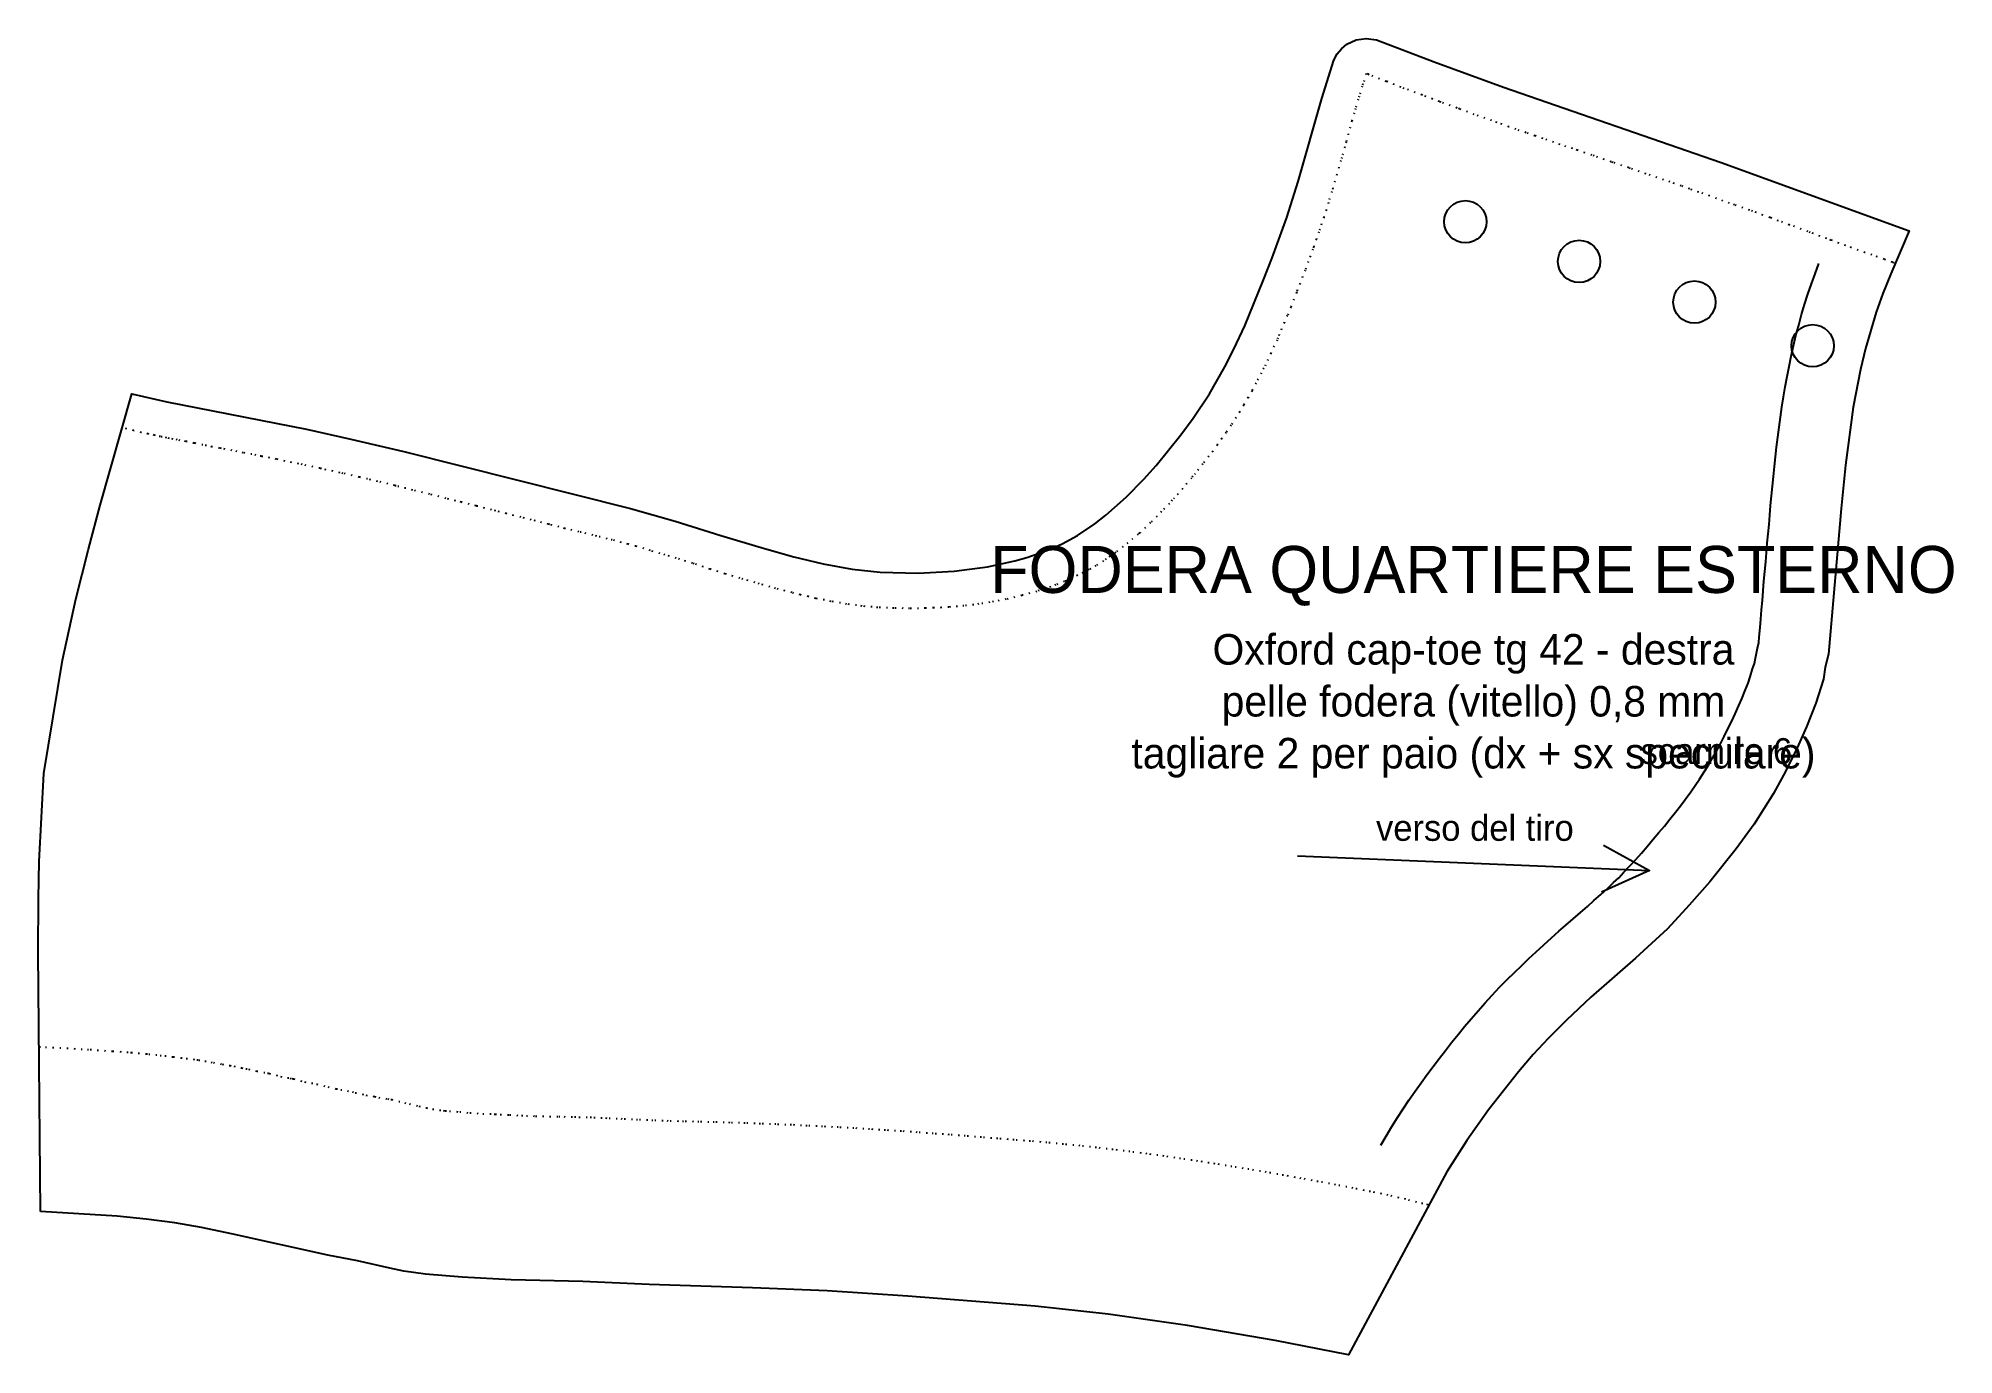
# Model space of a CAD drawing. Header units: millimetres. Extents: x 0 to 163, y 0 to 112.
import ezdxf
from ezdxf.enums import TextEntityAlignment as Align

# ---------------------------------------------------------------- set-up
doc = ezdxf.new("R2010")
doc.units = ezdxf.units.MM
doc.linetypes.add('DASHDOT', pattern=[3.556, 2.54, -0.508, 0, -0.508])
doc.linetypes.add('DOT', pattern=[0.508, 0, -0.508])
for name, color, linetype in [('MONTAGGIO', 5, 'DOT'), ('RIFERIMENTO', 3, 'CONTINUOUS'), ('SCARNITURA', 8, 'DASHDOT'), ('TAGLIO', 7, 'CONTINUOUS'), ('TESTO', 7, 'CONTINUOUS')]:
    doc.layers.add(name, color=color, linetype=linetype)

msp = doc.modelspace()

# ---------------------------------------------------------------- linework, layer by layer
at = {"layer": 'MONTAGGIO'}
for points in [[(113.11, 109.05), (112.83, 108.17), (112.77, 107.99), (112.51, 107.13), (112.43, 106.87), (112.2, 106.08), (112.09, 105.71), (111.89, 105.02), (111.75, 104.5), (111.58, 103.93), (111.4, 103.24), (111.27, 102.81), (111.02, 101.91), (110.95, 101.66), (110.61, 100.5), (110.61, 100.5), (110.61, 100.48), (110.25, 99.29), (110.17, 99.01), (109.88, 98.07), (109.69, 97.45), (109.49, 96.83), (109.16, 95.81), (109.07, 95.59), (108.86, 94.95), (108.63, 94.32), (108.56, 94.1), (108.17, 93.05), (107.9, 92.31), (107.69, 91.77), (107.24, 90.61), (107.19, 90.48), (107.17, 90.42), (106.68, 89.17), (106.39, 88.45), (106.14, 87.87), (105.69, 86.83), (105.58, 86.56), (105.52, 86.4), (104.99, 85.26), (104.53, 84.27), (104.38, 83.97), (104.17, 83.57), (103.73, 82.71), (103.39, 82.06), (103.05, 81.47), (102.67, 80.82), (102.35, 80.27), (102.04, 79.77), (101.6, 79.11), (101.18, 78.5), (100.82, 77.99), (100.42, 77.43), (100.01, 76.89), (99.7, 76.47), (99.19, 75.82), (98.53, 74.99), (98.35, 74.77), (98.22, 74.62), (97.48, 73.73), (96.76, 72.92), (96.59, 72.73), (96.34, 72.46), (95.68, 71.76), (95.29, 71.39), (94.74, 70.83), (93.84, 69.99), (93.78, 69.94), (93.67, 69.84), (92.79, 69.1), (92.39, 68.8), (91.77, 68.31), (90.95, 67.74), (90.73, 67.58), (90.07, 67.18), (89.65, 66.92), (89.52, 66.86), (88.53, 66.34), (88.09, 66.14), (87.4, 65.82), (86.68, 65.53), (86.23, 65.37), (85.26, 65.04), (85.05, 64.97), (83.85, 64.64), (83.84, 64.64), (83.78, 64.62), (82.61, 64.34), (82.45, 64.31), (81.37, 64.1), (81.06, 64.05), (80.11, 63.9), (79.67, 63.84), (78.84, 63.75), (78.29, 63.69), (77.56, 63.64), (76.93, 63.59), (76.27, 63.57), (75.56, 63.54), (74.98, 63.53), (74.21, 63.52), (73.67, 63.53), (72.86, 63.55), (72.34, 63.57), (71.5, 63.6), (71.02, 63.65), (70.17, 63.72), (69.69, 63.79), (68.85, 63.89), (68.33, 63.99), (67.53, 64.12), (66.96, 64.24), (66.22, 64.38), (65.58, 64.53), (64.91, 64.68), (64.19, 64.87), (63.61, 65.01), (62.8, 65.23), (62.32, 65.36), (61.41, 65.62), (61.04, 65.72), (60.01, 66.02), (59.76, 66.1), (58.61, 66.44), (58.48, 66.48), (57.22, 66.87), (57.22, 66.87), (57.22, 66.87), (55.87, 67.33), (55.72, 67.37), (54.62, 67.71), (54.34, 67.8), (53.37, 68.09), (52.95, 68.21), (52.13, 68.45), (51.58, 68.61), (50.9, 68.81), (50.23, 68.98), (49.67, 69.14), (48.88, 69.35), (48.46, 69.46), (47.56, 69.68), (47.24, 69.76), (46.24, 70), (46.04, 70.05), (44.89, 70.32), (44.82, 70.34), (44.35, 70.46), (43.56, 70.67), (43.45, 70.69), (42.34, 70.97), (41.99, 71.06), (41.1, 71.29), (40.5, 71.44), (39.86, 71.6), (38.96, 71.83), (38.61, 71.91), (37.37, 72.23), (37.34, 72.23), (37.29, 72.25), (36.04, 72.56), (35.55, 72.68), (34.71, 72.89), (33.33, 73.25), (33.32, 73.25), (33.32, 73.25), (31.89, 73.6), (30.47, 73.95), (30.42, 73.97), (30.36, 73.98), (28.91, 74.33), (28.05, 74.54), (27.33, 74.7), (25.95, 75.02), (25.7, 75.07), (24.11, 75.42), (23.99, 75.45), (22.48, 75.77), (22.18, 75.84), (21.02, 76.07), (20.26, 76.23), (19.71, 76.34), (18.99, 76.47), (18.53, 76.57), (18.2, 76.64), (17.45, 76.78), (16.91, 76.88), (16.49, 76.96), (15.91, 77.08), (15.59, 77.14), (15.44, 77.17), (14.78, 77.29), (14.32, 77.38), (14.02, 77.44), (13.34, 77.58), (13.32, 77.58), (13.25, 77.6), (12.67, 77.72), (12.55, 77.74), (12.06, 77.83), (11.83, 77.88), (11.48, 77.94), (11.17, 78), (10.94, 78.05), (10.56, 78.13), (10.4, 78.15), (9.97, 78.24), (9.87, 78.27), (9.4, 78.37), (9.33, 78.39), (8.8, 78.5), (8.76, 78.51), (8.14, 78.65), (8.12, 78.66), (7.17, 78.89), (7.15, 78.89), (7.15, 78.89)], [(158.2, 92.89), (158.06, 92.93), (157.92, 92.99), (157.22, 93.24), (156.17, 93.61), (155.58, 93.82), (154.42, 94.24), (153.95, 94.41), (152.68, 94.88), (152.33, 95), (150.93, 95.52), (150.72, 95.6), (149.2, 96.16), (149.13, 96.18), (148.21, 96.52), (147.56, 96.77), (147.48, 96.8), (146.01, 97.33), (145.77, 97.42), (144.47, 97.88), (144.06, 98.03), (142.95, 98.42), (142.35, 98.64), (141.43, 98.96), (140.66, 99.23), (139.93, 99.49), (138.97, 99.83), (138.43, 100.01), (137.29, 100.41), (136.94, 100.52), (135.62, 100.98), (135.46, 101.04), (134.15, 101.49), (133.99, 101.54), (133.97, 101.55), (132.53, 102.04), (132.32, 102.11), (131.07, 102.53), (130.69, 102.66), (129.62, 103.02), (129.07, 103.21), (128.17, 103.52), (127.47, 103.76), (126.72, 104.02), (125.85, 104.32), (125.25, 104.53), (124.25, 104.89), (123.78, 105.05), (122.65, 105.46), (122.31, 105.58), (121.06, 106.04), (120.84, 106.12), (119.48, 106.62), (119.34, 106.67), (117.91, 107.21), (117.84, 107.23), (116.35, 107.79), (116.35, 107.79), (116.07, 107.9), (114.85, 108.37), (114.81, 108.39), (113.36, 108.95), (113.29, 108.98), (113.27, 108.99), (113.11, 109.05)], [(0.08, 26.2), (0.61, 26.18), (4.18, 25.99), (4.42, 25.97), (6.23, 25.84), (6.34, 25.84), (7.85, 25.73), (7.9, 25.73), (7.91, 25.73), (9.2, 25.61), (9.4, 25.59), (10.37, 25.48), (10.78, 25.44), (11.51, 25.35), (12.15, 25.28), (12.6, 25.22), (13.51, 25.1), (13.67, 25.08), (14.19, 24.99), (14.71, 24.89), (14.92, 24.86), (15.67, 24.72), (16.34, 24.61), (16.66, 24.55), (17.31, 24.42), (17.68, 24.34), (17.91, 24.3), (18.61, 24.14), (19.53, 23.97), (19.59, 23.96), (19.68, 23.94), (20.63, 23.68), (21.44, 23.54), (21.6, 23.51), (21.75, 23.47), (22.68, 23.22), (23.7, 23.04), (23.72, 23.03), (23.72, 23.03), (24.68, 22.8), (25.38, 22.64), (25.76, 22.55), (26.33, 22.45), (26.76, 22.36), (27, 22.3), (27.9, 22.09), (28.64, 21.97), (29, 21.89), (29.76, 21.77), (30.02, 21.72), (30.11, 21.71), (31.22, 21.43), (31.61, 21.35), (32.42, 21.14), (33.04, 21), (33.58, 20.91), (34.49, 20.78), (34.66, 20.76), (35.02, 20.74), (35.63, 20.69), (35.89, 20.67), (36.76, 20.58), (37.37, 20.55), (37.86, 20.51), (38.83, 20.48), (38.94, 20.47), (39.35, 20.45), (39.97, 20.42), (40.14, 20.41), (41.16, 20.35), (41.57, 20.34), (42.35, 20.31), (42.96, 20.31), (43.55, 20.28), (44.33, 20.28), (44.78, 20.26), (45.67, 20.25), (46.05, 20.23), (47.01, 20.21), (47.32, 20.19), (48.32, 20.15), (48.61, 20.13), (49.64, 20.09), (49.91, 20.07), (50.94, 20.03), (51.2, 20.01), (52.25, 19.97), (52.51, 19.96), (53.56, 19.92), (53.81, 19.91), (54.86, 19.88), (55.11, 19.88), (56.17, 19.85), (56.41, 19.85), (57.47, 19.81), (57.72, 19.81), (58.79, 19.78), (59.03, 19.77), (60.1, 19.74), (60.34, 19.73), (61.41, 19.69), (61.66, 19.68), (62.73, 19.64), (62.97, 19.63), (64.05, 19.58), (64.3, 19.58), (65.38, 19.52), (65.62, 19.51), (66.7, 19.46), (66.95, 19.44), (68.03, 19.39), (68.28, 19.37), (69.37, 19.31), (69.62, 19.3), (70.71, 19.23), (70.97, 19.21), (72.06, 19.14), (72.31, 19.13), (73.41, 19.06), (73.66, 19.04), (74.76, 18.96), (75.02, 18.94), (76.13, 18.86), (76.39, 18.84), (77.48, 18.76), (77.75, 18.74), (78.86, 18.65), (79.13, 18.63), (80.23, 18.54), (80.5, 18.52), (81.62, 18.43), (81.9, 18.41), (83.01, 18.32), (83.28, 18.3), (84.4, 18.21), (84.68, 18.19), (85.81, 18.09), (86.08, 18.07), (87.21, 17.96), (87.5, 17.93), (88.62, 17.82), (88.93, 17.79), (90.03, 17.67), (90.35, 17.63), (91.45, 17.5), (91.79, 17.46), (92.88, 17.33), (93.22, 17.28), (94.32, 17.14), (94.66, 17.09), (95.76, 16.95), (96.11, 16.89), (97.2, 16.74), (97.57, 16.68), (98.65, 16.52), (99.02, 16.46), (100.1, 16.3), (100.48, 16.24), (101.56, 16.06), (101.94, 16), (103.02, 15.82), (103.41, 15.76), (104.49, 15.58), (104.88, 15.51), (105.96, 15.32), (106.35, 15.25), (107.44, 15.05), (107.82, 14.99), (108.91, 14.78), (109.29, 14.72), (110.4, 14.51), (110.77, 14.44), (111.88, 14.22), (112.23, 14.15), (113.36, 13.93), (113.71, 13.86), (114.85, 13.62), (115.19, 13.55), (116.34, 13.28), (116.7, 13.19), (117.82, 12.91), (118.25, 12.81), (118.46, 12.75)]]:
    msp.add_lwpolyline(points, dxfattribs=at)
at = {"layer": 'RIFERIMENTO'}
for centre in [(121.55, 96.44), (131.24, 93.06), (141.06, 89.6), (151.13, 85.88)]:
    msp.add_circle(centre, 1.8, dxfattribs=at)
at = {"layer": 'SCARNITURA'}
msp.add_lwpolyline([(114.36, 17.82), (114.81, 18.61), (115.29, 19.42), (115.78, 20.2), (116.26, 20.93), (116.74, 21.66), (117.27, 22.43), (117.78, 23.14), (118.27, 23.82), (118.8, 24.54), (119.35, 25.25), (119.86, 25.9), (120.38, 26.57), (120.94, 27.26), (121.49, 27.93), (122.04, 28.58), (122.63, 29.28), (123.23, 29.95), (123.82, 30.59), (124.47, 31.29), (125.12, 31.94), (125.74, 32.54), (126.35, 33.13), (126.96, 33.71), (127.57, 34.29), (128.22, 34.89), (128.88, 35.48), (129.51, 36.04), (130.12, 36.57), (130.74, 37.11), (131.37, 37.65), (131.94, 38.15), (132.5, 38.65), (133.08, 39.18), (133.65, 39.69), (134.17, 40.18), (134.61, 40.59), (135.03, 41.04), (135.55, 41.6), (136.06, 42.16), (136.54, 42.7), (137.03, 43.27), (137.55, 43.87), (138.04, 44.44), (138.5, 44.99), (138.97, 45.58), (139.46, 46.19), (139.87, 46.71), (140.28, 47.27), (140.75, 47.91), (141.13, 48.44), (141.49, 48.98), (141.89, 49.6), (142.25, 50.17), (142.57, 50.74), (142.93, 51.38), (143.27, 51.99), (143.58, 52.61), (143.94, 53.32), (144.25, 53.93), (144.53, 54.55), (144.85, 55.25), (145.1, 55.82), (145.35, 56.48), (145.63, 57.16), (145.81, 57.69), (146.02, 58.37), (146.18, 58.84), (146.26, 59.29), (146.43, 60.14), (146.54, 60.61), (146.57, 61.07), (146.65, 61.89), (146.72, 62.62), (146.78, 63.39), (146.85, 64.21), (146.92, 65.03), (146.98, 65.83), (147.05, 66.66), (147.13, 67.49), (147.2, 68.28), (147.27, 69.07), (147.34, 69.88), (147.42, 70.67), (147.48, 71.46), (147.55, 72.28), (147.63, 73.11), (147.71, 73.93), (147.79, 74.76), (147.87, 75.59), (147.96, 76.42), (148.06, 77.26), (148.16, 78.11), (148.27, 78.96), (148.38, 79.8), (148.51, 80.66), (148.65, 81.52), (148.79, 82.39), (148.95, 83.26), (149.12, 84.13), (149.3, 85), (149.5, 85.87), (149.71, 86.75), (149.94, 87.64), (150.19, 88.53), (150.45, 89.4), (150.73, 90.26), (151.03, 91.14), (151.34, 92.01), (151.67, 92.87)], dxfattribs=at)
at = {"layer": 'TAGLIO'}
msp.add_lwpolyline([(0.19, 12.19), (0, 34.24), (0.01, 38.82), (0.07, 41.99), (0.47, 49.48), (2.06, 59.13), (3.21, 64.32), (4.28, 68.57), (5.28, 72.3), (7.97, 81.78), (10.96, 81.1), (22.83, 78.77), (26.62, 77.94), (31.14, 76.88), (50.43, 72.04), (54.24, 70.96), (58.14, 69.72), (61.85, 68.61), (64.36, 67.92), (66.85, 67.32), (69.31, 66.86), (71.71, 66.6), (74.94, 66.53), (78.02, 66.68), (80.84, 67.05), (83.17, 67.56), (84.19, 67.85), (86.22, 68.58), (87.21, 69.03), (88.51, 69.74), (89.99, 70.72), (90.92, 71.45), (92.65, 72.99), (94.16, 74.52), (95.21, 75.7), (97.31, 78.29), (98.37, 79.72), (99.77, 81.8), (101.07, 84.09), (101.83, 85.59), (102.76, 87.58), (104.37, 91.5), (105.09, 93.36), (106.33, 96.81), (107.3, 99.87), (109.32, 106.94), (110.34, 110.2), (110.62, 110.72), (110.99, 111.17), (111.45, 111.55), (112.24, 111.92), (113.11, 112.05), (113.98, 111.92), (118.88, 110.04), (124.79, 107.88), (143.35, 101.47), (159.35, 95.66), (157.8, 92.01), (157.12, 90.33), (156.54, 88.75), (155.62, 85.66), (155.2, 83.87), (154.58, 80.66), (153.92, 75.73), (153.55, 72.02), (152.47, 59.63), (152.21, 58.51), (152.05, 57.5), (151.41, 55.46), (150.61, 53.43), (149.69, 51.39), (148.66, 49.34), (147.8, 47.78), (146.16, 45.16), (144.63, 43.05), (142.36, 40.26), (140.61, 38.25), (138.78, 36.26), (136.03, 33.76), (132.23, 30.43), (130.16, 28.47), (128.59, 26.92), (127.33, 25.54), (126.09, 24.08), (123.53, 20.84), (121.67, 18.24), (119.98, 15.57), (111.6, 0), (105.34, 1.21), (97.89, 2.48), (91.13, 3.44), (84.9, 4.12), (74.06, 4.98), (67.18, 5.42), (60.82, 5.7), (52.04, 5.97), (46.38, 6.22), (40.27, 6.38), (36.1, 6.59), (32.97, 6.86), (31.12, 7.12), (29.94, 7.35), (27.2, 8), (24.66, 8.47), (16.45, 10.3), (13.89, 10.83), (11.62, 11.22), (9.2, 11.53), (6.72, 11.78), (0.19, 12.19)], dxfattribs=at)
at = {"layer": 'TESTO'}
for points in [[(107.25, 42.47), (137.22, 41.21)], [(133.31, 43.38), (137.22, 41.21), (133.14, 39.38)]]:
    msp.add_lwpolyline(points, dxfattribs=at)

# ---------------------------------------------------------------- texts
for s, height, p in [('FODERA QUARTIERE ESTERNO', 4, (122.24, 66.84)), ('Oxford cap-toe tg 42 - destra', 2.6, (122.24, 60.04)), ('pelle fodera (vitello) 0,8 mm', 2.6, (122.24, 55.62)), ('tagliare 2 per paio (dx + sx speculare)', 2.6, (122.24, 51.2)), ('scarnire 6', 2.2, (142.93, 51.38)), ('verso del tiro', 2.2, (122.36, 44.84))]:
    msp.add_text(s, height=height, dxfattribs=at).set_placement(p, align=Align.MIDDLE_CENTER)

doc.saveas('drawing.dxf')
